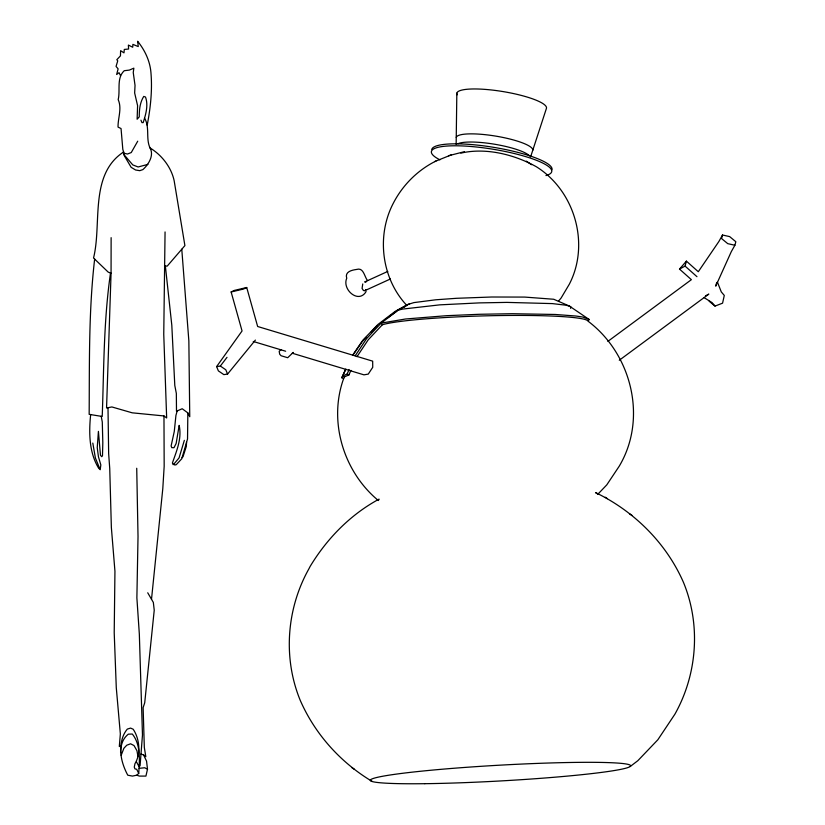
<?xml version="1.0" encoding="UTF-8"?>
<svg xmlns="http://www.w3.org/2000/svg" width="825" height="825" viewBox="0 0 825 825"><rect width="100%" height="100%" fill="white"/><g stroke="black" fill="none" stroke-linecap="round" stroke-linejoin="round"><path stroke-width="1.24" d="M165.062 231.949L163.752 334.3L166.66 417.986L163.969 415.944L132.186 412.82L111.87 406.952L106.559 407.973L111.066 273.199L111.128 237.652M165.371 266.062L171.806 325.225L174.797 385.471L176.344 393.463L176.488 411.232L182.201 408.746L187.842 412.882L187.533 438.983L181.737 458.813L176.251 464.671L174.766 465.052L174.271 463.629L179.046 457.957L184.346 440.344M456.153 144.334L456.833 93.142M120.605 752.627C120.491 744.356 121.801 735.611 127.318 729.094L130.587 728.093L133.176 729.228C139.549 738.643 141.085 753.772 134.991 763.641L134.269 767.064L134.939 768.869L136.682 769.261L138.724 773.386L136.785 775.191L132.433 776.088L127.772 775.191C121.306 763.177 115.84 744.336 128.287 734.178L132.299 734.023C140.993 744.738 139.569 760.33 138.724 773.386M186.563 442.293L186.326 446.397L183.016 456.699L182.088 457.617M140.951 120.151L141.962 122.616L143.179 122.616C145.767 114.51 148.51 105.352 145.509 97.02L143.746 96.422C139.961 102.444 139.198 109.869 139.26 116.841L137.125 119.223L137.6 105.693L134.65 92.967L135.032 85.377L133.248 72.548L133.856 68.155L129.319 70.104L124.235 70.713C116.315 78.2 120.481 90.08 118.192 99.608C122.152 108.591 117.882 117.944 118.027 127.091L121.048 128.545L122.812 149.366L123.616 151.975C88.945 174.642 102.094 223.792 93.534 257.988L94.648 259.091C88.646 310.643 89.513 362.577 89.162 414.346L102.228 416.481C103.929 368.651 103.62 320.399 110.519 272.993M90.668 414.47C88.801 432.651 88.976 452.708 98.918 468.631L99.794 468.765M151.511 599.27L162.793 488.678L164.175 466.269L163.969 415.944M140.982 754.05L143.591 754.937L146.551 761.145L147.5 769.189L145.922 776.088L139.373 776.088L136.785 775.191M350.934 370.363L348.923 374.932L344.561 376.788L343.643 378.582C328.185 421.472 343.54 471.725 378.355 500.528L379.067 499.125C350.367 514.594 326.844 538.704 310.076 566.528L308.901 568.827C286.522 608.726 282.82 658.102 300.31 700.518C315.098 734.25 340.684 762.64 372.271 781.481M607.86 341.385L691.381 279.675L679.501 269.084L685.08 266.104L686.41 261.133L698.29 271.724L718.895 241.477L722.504 235.012L729.64 236.6L735.838 241.725L734.889 245.252L731.27 251.718L715.729 286.151L716.729 282.428M722.504 235.012L721.555 238.538L727.753 243.653L734.889 245.252M177.158 410.943L175.931 415.439L174.271 431.506L171.126 445.933L171.775 447.645L173.993 447.717L176.148 443.448L179.169 425.37C182.057 438.714 176.498 451.069 172.415 463L173.157 464.712L174.271 463.629M530.599 156.915L546.459 108.292A45.457 9.25 9.4 0 0 499.95 91.09A45.457 9.25 9.4 0 0 457.122 94.823M123.183 152.171L124.42 155.894L131.144 167.32L135.589 170.002L139.765 170.672L142.88 169.61C148.5 164.577 154.296 155.44 150.047 147.974C145.612 138.61 150.006 127.359 144.612 118.202M121.172 755.318L123.905 748.265L126.761 745.222L130.577 743.789L134.011 745.553L136.94 750.667L137.95 756.432M362.752 283.955L362.072 288.43L363.474 290.565L364.836 290.647L390.38 278.994M343.643 378.582L341.798 377.747L342.705 375.942L347.108 374.065L349.119 369.497M345.84 369.053L342.705 375.942L344.561 376.788M341.798 377.747L345.469 369.652M570.529 308.313L571.096 307.199L569.508 306.137L565.785 305.178L552.358 303.6L506.88 302.393L479.428 302.888L439.88 304.848L402.61 309.086L397.846 310.241L380.903 323.338L366.568 338.652L355.173 355.812M588.452 320.812L589.132 319.471L569.508 306.137M137.723 141.188L131.257 152.542L127.493 154.017L124.42 153.357L123.616 151.975M147.201 125.132C150.377 108.776 152.347 91.235 151.068 74.322C150.439 61.968 145.303 50.799 137.641 41.25L138.26 46.571L132.887 44.375L132.722 47.252L128.38 45.066L128.597 49.026L124.307 49.438L123.987 52.862L120.615 50.665L120.45 55.863L116.82 59.699L117.738 60.844L116.057 66.402L118.119 68.857L116.655 74.467L119.037 72.693L120.522 75.601M356.988 356.678L368.218 339.817L382.346 324.761A104.888 8.394 -1.6 0 1 495.743 315.624A104.888 8.394 -1.6 0 1 587.977 321.142C631.661 353.956 647.687 418.45 619.235 466.187L606.767 484.894L597.651 494.423M353.11 354.915L362.051 341.777L366.578 336.982M352.667 355.142L363.031 339.993L377.86 324.534L395.33 311.252L407.447 304.611L413.903 302.6L435.817 299.784L456.503 298.299L491.607 297.01L524.752 297.082L553.73 299.258L569.25 305.993M255.389 340.086L227.566 374.076L223.853 374.622L218.377 370.879L216.624 366.589L242.055 330.959L231.134 291.968L234.393 290.4L246.716 287.502L257.647 326.494L372.673 361.154L372.735 367.3L368.259 374.107L363.949 374.839L292.256 353.224L293.246 352.419L287.688 357.73L281.088 355.74L279.685 354.214L279.17 351.275L281.181 349.645M216.624 366.589L220.337 366.042L226.999 357.338M366.156 289.585L364.836 290.647M558.453 301.166L561.124 298.011L569.312 284.223C590.226 243.88 574.705 190.719 536.405 166.774C514.315 154.44 485.781 147.345 460.845 153.141M679.501 269.084L686.41 261.133M370.899 332.434L377.18 325.865M366.125 291.503C358.72 304.291 341.767 289.544 346.737 278.262C344.551 271.703 351.873 270.095 356.555 269.455C363.691 267.145 364.31 276.695 367.589 280.644M387.379 318.017L396.98 311.128M630.217 766.497L637.849 760.681L657.834 739.778L674.912 714.161C697.29 674.262 700.982 624.886 683.502 582.471C666.322 543.087 634.064 511.17 595.547 492.577L597.537 493.897M619.286 360.257L708.819 294.102L705.468 295.897M397.846 310.241L409.778 303.61M120.832 745.594L119.305 746.553L120.347 733.93L116.284 687.699L114.211 632.723L114.943 571.251L111.365 527.526L109.735 468.507L108.653 453.688L108.003 407.694M435.971 161.03C417.667 170.094 402.6 185.151 393.267 203.311L392.7 204.414C376.334 236.94 381.841 279.036 406.962 305.57M403.631 307.416L405.848 306.178M246.716 287.502L243.458 289.07L231.134 291.968M387.802 271.415L364.671 281.964L366.032 282.047M448.532 155.739L464.465 151.666M434.6 161.607L451.12 154.935M709.18 301.249L715.017 306.085L722.576 303.167L724.288 295.422L721.298 291.926L717.533 282.377M147.912 164.381L138.126 166.98L132.794 164.917L124.028 154.718M139.178 768.312L144.715 767.766L147.5 769.189M164.474 266.011L167.238 266.093L184.903 245.602L174.168 180.778C171.311 167.238 161.679 154.935 150.047 147.974M253.265 341.478L285.656 351.233M111.066 273.199L108.24 272.147L94.648 259.091M347.108 374.065L348.923 374.932M526.319 161.153L531.568 164.711M704.22 297.701L712.037 302.589L715.017 306.085M589.122 319.461L582.749 317.037L575.829 316.016L555.235 314.469L512.243 313.706L479.315 314.284L446.573 315.686L405.498 318.997L381.181 323.122L382.346 324.761M605.23 497.217L607.396 498.651M629.496 513.738L632.094 515.46M351.708 767.528L354.317 769.251M220.337 366.042L225.803 369.786L227.566 374.076M143.591 754.937L145.808 756.68L144.323 747.429L143.127 707.613L144.715 702.797L154.234 610.191L153.337 602.405L147.727 592.783M685.08 266.104L696.96 276.684M136.465 761.867L139.085 766.673L140.075 765.703L142.477 734.951L139.332 634.054L136.878 597.857L138.023 536.549L136.723 468.26M187.842 412.882L189.75 416.738L188.853 340.9L181.778 249.233M101.197 416.202L102.29 422.018L102.816 442.767L102.486 455.689L101.764 456.699L100.475 455.276L98.412 431.372L97.237 447.748L98.453 456.802L100.836 464.939L100.186 469.724L95.38 457.927L92.802 443.077M439.921 159.823A60.957 12.396 9.4 0 1 488.647 148.552A60.957 12.396 9.4 0 1 545.944 175.57M431.784 149.438A60.957 12.396 9.4 0 1 494.876 147.531A60.957 12.396 9.4 0 1 551.987 169.764M457.875 143.777A37.579 7.642 9.4 0 1 495.031 144.303A37.579 7.642 9.4 0 1 529.454 155.873M456.246 137.435A38.796 7.889 9.4 0 1 496.392 136.218A38.796 7.889 9.4 0 1 532.733 150.367M424.834 783.688A130.278 7.889 -3.2 0 0 630.145 766.497A130.278 7.889 -3.2 0 0 447.14 768.807A130.278 7.889 -3.2 0 0 424.834 783.688"/></g></svg>
